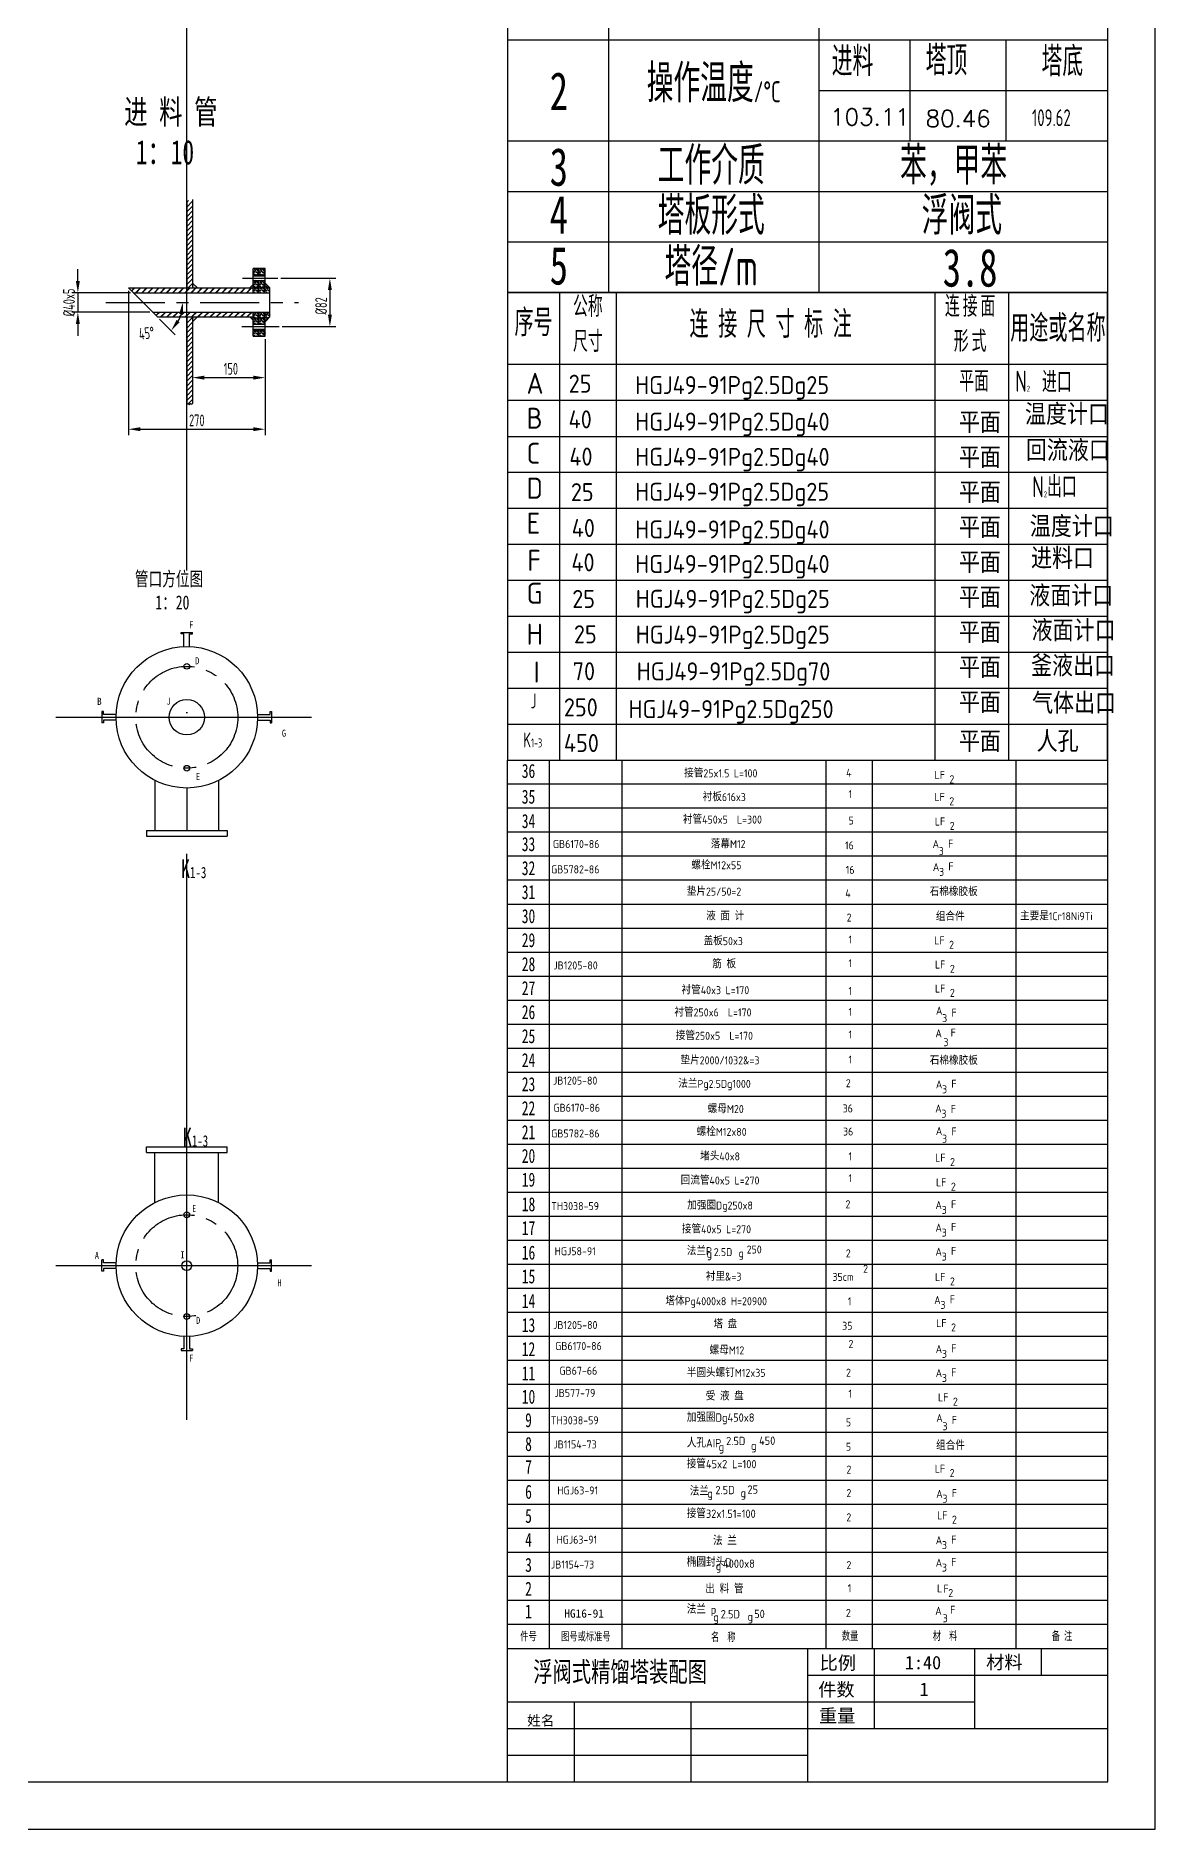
# Model space of a CAD drawing. Extents: x 29 to 469, y 5 to 599.
# Drawn here: x 212.2 to 449.4, y 4.6 to 384.8 of the extents above; entities that cross this region are included whole.
import ezdxf
from ezdxf.enums import TextEntityAlignment as Align

# ---------------------------------------------------------------- set-up
doc = ezdxf.new("R2010")
doc.units = 0
doc.header["$LTSCALE"] = 10
doc.header["$MEASUREMENT"] = 0
doc.linetypes.add('ACAD_ISO10W100', pattern=[18, 12, -3, 0, -3])
doc.linetypes.add('CENTER', pattern=[2, 1.25, -0.25, 0.25, -0.25])
doc.layers.get('0').update_dxf_attribs({"linetype": 'CONTINUOUS'})
doc.layers.get('DEFPOINTS').update_dxf_attribs({"linetype": 'CONTINUOUS'})
for name, color, linetype in [('3中心线层', 1, 'CENTER'), ('中心线', 1, 'CENTER'), ('剖面线', 5, 'CONTINUOUS'), ('文字', 6, 'CONTINUOUS'), ('点划线', 10, 'CENTER'), ('粗实线', 3, 'CONTINUOUS'), ('细', 6, 'CONTINUOUS'), ('细实线', 4, 'CONTINUOUS')]:
    doc.layers.add(name, color=color, linetype=linetype)
doc.styles.get("Standard").update_dxf_attribs({"font": 'isocp.shx', "width": 0.707, "bigfont": 'hztxt.shx'})
doc.styles.add('样式_1', font='SIMHEI.TTF', dxfattribs={"height": 10})
doc.styles.add('样式_3', font='txt.shx', dxfattribs={"bigfont": 'gbcbig.shx'})
doc.styles.add('汉字', font='SimSun.ttf')
doc.dimstyles.new('ISO-25', dxfattribs={"dimtxt": 2.5, "dimasz": 2.5, "dimexe": 1.25, "dimexo": 0.625, "dimtad": 1, "dimtxsty": 'STANDARD', "dimcen": 2.5, "dimazin": 3, "dimtfac": 1, "dimtmove": 0, "dimatfit": 3})

# ---------------------------------------------------------------- blocks, each defined once
blk = doc.blocks.new('*D55')
at = {"layer": 'DEFPOINTS', "color": 0}
for p in [(232.81, 330.35), (221.05, 326.25), (236.91, 326.25)]:
    blk.add_point(p, dxfattribs=at)
at = {"layer": '细实线', "color": 0}
for p, q in [((221.05, 332.85), (221.05, 335.35)), ((232.18, 330.35), (219.8, 330.35)), ((221.05, 330.35), (221.05, 326.25)), ((236.29, 326.25), (219.8, 326.25)), ((221.05, 323.75), (221.05, 321.25))]:
    blk.add_line(p, q, dxfattribs=at)
for points in [[(220.64, 332.85), (221.47, 332.85), (221.05, 330.35)], [(220.64, 323.75), (221.47, 323.75), (221.05, 326.25)]]:
    blk.add_solid(points, dxfattribs=at)
at = {"layer": '细实线', "color": 0, "insert": (219.18, 328.3), "char_height": 2.5, "attachment_point": 5, "rotation": 90}
blk.add_mtext('%%C40x5', dxfattribs=at)
blk = doc.blocks.new('*D58')
at = {"layer": 'DEFPOINTS', "color": 0}
for p in [(231.78, 331.38), (226.99, 328.3), (267.81, 328.3), (237.94, 325.23), (243.01, 326.12)]:
    blk.add_point(p, dxfattribs=at)
at = {"layer": '细实线', "color": 0}
blk.add_line((238.38, 324.78), (241.71, 321.45), dxfattribs=at)
blk.add_arc((234.86, 328.3), 8.44, 332.0329, 342.9671, dxfattribs=at)
for points in [[(242.52, 325.89), (243.34, 325.77), (243.3, 328.3)], [(242.65, 324.1), (241.98, 324.59), (240.83, 322.34)]]:
    blk.add_solid(points, dxfattribs=at)
at = {"layer": '细实线', "color": 0, "insert": (235.61, 321.78), "char_height": 2.5, "attachment_point": 5, "rotation": 6.5513}
blk.add_mtext('45°', dxfattribs=at)
blk = doc.blocks.new('*D39')
at = {"layer": 'DEFPOINTS', "color": 0}
for p in [(263.45, 333.43), (263.72, 323.18), (274.48, 323.18)]:
    blk.add_point(p, dxfattribs=at)
at = {"layer": '细实线', "color": 0}
for p, q in [((264.08, 333.43), (275.73, 333.43)), ((274.48, 330.93), (274.48, 325.68)), ((264.34, 323.18), (275.73, 323.18))]:
    blk.add_line(p, q, dxfattribs=at)
for points in [[(274.07, 330.93), (274.9, 330.93), (274.48, 333.43)], [(274.07, 325.68), (274.9, 325.68), (274.48, 323.18)]]:
    blk.add_solid(points, dxfattribs=at)
at = {"layer": '细实线', "color": 0, "insert": (272.61, 327.57), "char_height": 2.5, "attachment_point": 5, "rotation": 90}
blk.add_mtext('%%C82', dxfattribs=at)
blk = doc.blocks.new('*D40')
at = {"layer": 'DEFPOINTS', "color": 0}
for p in [(245.37, 325.23), (260.75, 321.12), (260.75, 312.36)]:
    blk.add_point(p, dxfattribs=at)
at = {"layer": '细实线', "color": 0}
for p, q in [((245.37, 324.6), (245.37, 311.11)), ((260.75, 320.5), (260.75, 311.11)), ((247.87, 312.36), (258.25, 312.36))]:
    blk.add_line(p, q, dxfattribs=at)
for points in [[(247.87, 312.77), (247.87, 311.94), (245.37, 312.36)], [(258.25, 312.77), (258.25, 311.94), (260.75, 312.36)]]:
    blk.add_solid(points, dxfattribs=at)
at = {"layer": '细实线', "color": 0, "insert": (253.49, 314.23), "char_height": 2.5, "attachment_point": 5}
blk.add_mtext('150', dxfattribs=at)
blk = doc.blocks.new('*D60')
at = {"layer": 'DEFPOINTS', "color": 0}
for p in [(231.78, 331.38), (260.75, 321.12), (260.75, 301.42)]:
    blk.add_point(p, dxfattribs=at)
at = {"layer": '细实线', "color": 0}
for p, q in [((231.78, 330.76), (231.78, 300.17)), ((260.75, 320.5), (260.75, 300.17)), ((234.28, 301.42), (258.25, 301.42))]:
    blk.add_line(p, q, dxfattribs=at)
for points in [[(234.28, 301.84), (234.28, 301.01), (231.78, 301.42)], [(258.25, 301.84), (258.25, 301.01), (260.75, 301.42)]]:
    blk.add_solid(points, dxfattribs=at)
at = {"layer": '细实线', "color": 0, "insert": (246.27, 303.3), "char_height": 2.5, "attachment_point": 5}
blk.add_mtext('270', dxfattribs=at)

msp = doc.modelspace()

# ---------------------------------------------------------------- hatches: boundary and pattern name
at = {"layer": '剖面线'}
h = msp.add_hatch(dxfattribs=at)
h.set_pattern_fill('JIS_WOOD', color=0, scale=1.0256, style=0)
h.set_pattern_definition([(45, (-2616.7544, 699.8002), (-0.51279977, 0.51279977), [])])
edge = h.paths.add_edge_path()
edge.add_spline(control_points=[(245.371, 350.112), (245.349, 350.049), (245.165, 349.803), (244.931, 350.317), (244.72, 349.621), (244.418, 350.185), (244.166, 349.967), (244.14, 349.876)], knot_values=[2.7650099, 2.7650099, 2.7650099, 2.7650099, 3.009341, 3.293278, 3.6448538, 4.0319743, 4.3082274, 4.3082274, 4.3082274, 4.3082274], degree=3, periodic=0)
edge.add_line((244.14, 349.876), (244.14, 331.38))
edge.add_line((244.14, 331.38), (245.371, 331.38))
edge.add_line((245.371, 331.38), (245.371, 350.112))
edge = h.paths.add_edge_path()
edge.add_line((245.371, 325.227), (244.14, 325.227))
edge.add_line((244.14, 325.227), (244.14, 306.648))
edge.add_spline(control_points=[(244.14, 306.648), (244.166, 306.739), (244.418, 306.957), (244.72, 306.393), (244.931, 307.089), (245.165, 306.575), (245.349, 306.821), (245.371, 306.884)], knot_values=[2.7650099, 2.7650099, 2.7650099, 2.7650099, 3.0412631, 3.4283836, 3.7799593, 4.0638963, 4.3082274, 4.3082274, 4.3082274, 4.3082274], degree=3, periodic=0)
edge.add_line((245.371, 306.884), (245.371, 325.227))
h = msp.add_hatch(dxfattribs=at)
h.set_pattern_fill('GRAVEL', color=0, scale=0.05128, style=0)
h.set_pattern_definition([(228.0128, (-2607.4778, 595.4499), (-10.420100267, -11.722617244), [0.17523445, -17.34827276]), (184.9697, (-2607.595027, 595.31965), (15.6301624038, 1.3025022349), [0.30070835, -29.7700781]), (132.5104, (-2607.894604, 595.2936), (13.025104789, -14.3276396885), [0.2120335, -20.9913049]), (267.2737, (-2608.402584, 594.96797), (1.3025057709, 26.0502201501), [0.27383764, -27.109878]), (292.8337, (-2608.41561, 594.694444), (-6.5125756224, 15.6301460064), [0.2685194, -26.58343774]), (357.2737, (-2608.31141, 594.446967), (-26.0502201501, 1.3025057709), [0.27383764, -27.109878]), (37.6942, (-2608.03788, 594.43394), (-16.93265924384, -13.025102655), [0.3621361, -35.8514219]), (72.2553, (-2607.75133, 594.65537), (9.1175982244, 28.6552596963), [0.34189387, -33.84750294]), (121.4296, (-2607.64713, 594.980996), (-10.4200940977, 16.932628629), [0.2747648, -27.2017204]), (175.2364, (-2607.7904, 595.21545), (14.3276144386, -1.302499203), [0.3136863, -15.37060915]), (222.3974, (-2608.103006, 595.2415), (-15.63013758993, -14.327607053), [0.4056646, -40.16083736]), (138.8141, (-2607.1131, 594.95495), (-9.1175741786, 7.8150565383), [0.1384585, -13.70744565]), (171.4692, (-2607.2173, 595.04612), (16.9326226988, -2.6050294171), [0.263416, -26.0782274]), (225, (-2607.4778, 595.0852), (-3e-16, -1.30251054), [0.1842023, -1.65782526]), (203.1986, (-2607.56898, 595.2415), (6.512579094, 2.605034276), [0.0991965, -9.82042336]), (291.8014, (-2607.66015, 595.20242), (-1.30251234, 3.907536797), [0.1402846, -6.8739784]), (30.9638, (-2607.60805, 595.07217), (3.907530154, 2.605024883), [0.2278472, -7.3670354]), (161.5651, (-2607.41268, 595.1894), (2.60502404, -1.30250949), [0.1647559, -3.9541478]), (16.3895, (-2608.41561, 595.20242), (13.0251214527, 3.907526152), [0.230805, -22.8497426]), (70.3462, (-2608.19418, 595.26755), (-5.2100311885, -14.3276054315), [0.1936327, -19.1695837]), (293.1986, (-2607.41268, 595.4499), (-2.605034276, 6.512579094), [0.198392, -9.7212479]), (343.6105, (-2607.334525, 595.26755), (-13.0251214527, 3.907526152), [0.230805, -22.8497426]), (339.444, (-2608.41561, 594.39487), (-6.512565217, 2.605019692), [0.22257305, -10.90607176]), (294.7751, (-2608.20721, 594.31672), (-6.512541956, 14.32761904), [0.1864909, -18.46263795]), (66.8014, (-2607.39965, 594.14739), (2.605034276, 6.512579094), [0.198392, -9.7212479]), (17.354, (-2607.3215, 594.32974), (-16.93264946, -5.2100378482), [0.2183414, -21.6157412]), (69.444, (-2608.03788, 594.14739), (-2.605019692, -6.512565217), [0.1112868, -11.0174006]), (101.3099, (-2607.4778, 594.1474), (-1.302504998, 5.21002902), [0.06641526, -6.5751187]), (165.9638, (-2607.49083, 594.2125), (3.907537026, -1.302509172), [0.2685194, -5.1018706]), (186.009, (-2607.75133, 594.27764), (13.0250950591, 1.302508385), [0.2488448, -24.6356191]), (303.6901, (-2607.60805, 594.95495), (-1.302511873, 2.60502034), [0.18785086, -4.5084228]), (353.1572, (-2607.50385, 594.798645), (22.1427034096, -2.6050345203), [0.3279647, -32.4684305]), (60.9454, (-2607.17822, 594.75957), (-5.210033587, -9.117558249), [0.13410124, -13.2760785]), (90, (-2607.1131, 594.8768), (-1.3025114, 1.3025114), [0.0781507, -1.22436074]), (120.2564, (-2607.77738, 594.31672), (5.2100346643, -9.117575388), [0.1809501, -17.91409603]), (48.0128, (-2607.86855, 594.47302), (10.420100267, 11.722617244), [0.3504694, -17.1730491]), (0, (-2607.6341, 594.7335), (1.3025114, 1.3025114), [0.338653, -0.96385846]), (325.3048, (-2607.29545, 594.73352), (-13.0250916985, 9.1175808533), [0.2059455, -20.38856006]), (254.0546, (-2607.12612, 594.6163), (-1.302514749, -5.210058118), [0.1896482, -9.29280367]), (207.646, (-2607.178223, 594.43394), (-24.7477084135, -13.0251224581), [0.3087798, -30.56927654]), (175.4261, (-2607.45175, 594.290665), (-16.9326524459, 1.30250512495), [0.3266683, -32.340128]), (175.4261, (-2607.45175, 594.290665), (-16.9326524459, 1.30250512495), [0.3266683, -32.340128])])
h.paths.add_polyline_path([(258.191, 335.483), (258.191, 333.944), (260.755, 333.944), (260.755, 335.483)])
h.paths.add_polyline_path([(261.78, 330.355), (261.78, 331.38), (260.755, 332.406), (260.755, 332.919), (258.191, 332.919), (258.191, 330.355)])
h.paths.add_polyline_path([(258.191, 326.252), (258.191, 323.688), (260.755, 323.688), (260.755, 324.201), (261.78, 325.227), (261.78, 326.252)])
h.paths.add_polyline_path([(260.755, 321.124), (260.755, 322.663), (258.191, 322.663), (258.191, 321.124)])
h = msp.add_hatch(dxfattribs=at)
h.set_pattern_fill('JIS_RC_18', color=0, scale=0.05128, style=0)
h.set_pattern_definition([(45, (-2608.4156, 594.1474), (-0.65268756, 0.65268756), []), (45, (-2608.3643, 594.1474), (-0.65268756, 0.65268756), []), (45, (-2608.31305, 594.1474), (-0.65268756, 0.65268756), [])])
h.paths.add_polyline_path([(231.783, 331.38), (232.809, 330.355), (258.191, 330.355), (258.191, 331.38)])
h.paths.add_polyline_path([(258.191, 325.227), (258.191, 326.252), (236.911, 326.252), (237.937, 325.227)])
h = msp.add_hatch(color=0, dxfattribs=at)
h.paths.add_polyline_path([(245.371, 332.406), (245.371, 331.38), (246.397, 331.38)])
h.paths.add_polyline_path([(246.397, 325.227), (245.371, 325.227), (245.371, 324.201)])
h = msp.add_hatch(color=0, dxfattribs=at)
h.paths.add_polyline_path([(258.191, 331.38), (258.191, 332.072), (257.499, 331.38)])
h.paths.add_polyline_path([(258.191, 325.227), (257.499, 325.227), (258.191, 324.535)])

# ---------------------------------------------------------------- linework, layer by layer
at = {"color": 0}
for p, q in [((449.423, 4.603), (449.423, 598.603)), ((312.122, 14.602), (439.424, 14.602))]:
    msp.add_line(p, q, dxfattribs=at)
at = {"layer": '3中心线层', "linetype": 'ACAD_ISO10W100'}
for p, q in [((244.14, 91.358), (244.14, 581.468)), ((216.352, 240.341), (270.582, 240.341)), ((216.357, 124.075), (270.566, 124.075))]:
    msp.add_line(p, q, dxfattribs=at)
at = {"layer": '中心线', "color": 0}
for centre, radius in [((244.146, 240.341), 10.799), ((244.14, 124.075), 10.795)]:
    msp.add_circle(centre, radius, dxfattribs=at)
at = {"layer": '点划线', "color": 0}
for p, q in [((255.931, 333.431), (263.452, 333.431)), ((226.986, 328.304), (267.814, 328.304)), ((255.825, 323.176), (263.717, 323.176))]:
    msp.add_line(p, q, dxfattribs=at)
at = {"layer": '粗实线', "color": 0}
for p, q in [((439.424, 14.602), (439.424, 588.596)), ((244.14, 349.876), (244.14, 331.38)), ((245.371, 350.112), (245.371, 331.38)), ((260.755, 335.483), (258.191, 335.483)), ((258.191, 330.355), (258.191, 335.483)), ((260.755, 332.406), (260.755, 335.483)), ((231.783, 331.38), (258.191, 331.38)), ((231.783, 331.38), (237.937, 325.227)), ((245.371, 332.406), (246.397, 331.38)), ((258.191, 332.072), (257.499, 331.38)), ((258.191, 333.944), (260.755, 333.944)), ((258.191, 332.919), (260.755, 332.919)), ((260.755, 332.406), (261.78, 331.38)), ((261.78, 325.227), (261.78, 331.38)), ((232.809, 330.355), (261.78, 330.355)), ((240.243, 330.355), (247.94, 330.355)), ((236.911, 326.252), (261.78, 326.252)), ((237.937, 325.227), (258.191, 325.227)), ((244.14, 325.227), (244.14, 306.648)), ((245.371, 325.227), (245.371, 306.884)), ((245.371, 324.201), (246.397, 325.227)), ((258.191, 324.535), (257.499, 325.227)), ((258.191, 321.124), (258.191, 326.252)), ((258.191, 323.688), (260.755, 323.688)), ((260.755, 324.201), (261.78, 325.227)), ((260.755, 321.124), (260.755, 324.201)), ((258.191, 322.663), (260.755, 322.663)), ((258.191, 321.124), (260.755, 321.124)), ((242.946, 258.017), (242.946, 258.317)), ((242.946, 258.317), (245.346, 258.317)), ((243.546, 258.017), (242.946, 258.017)), ((243.546, 255.339), (243.546, 258.017)), ((244.746, 255.339), (244.746, 258.017)), ((244.746, 258.017), (245.346, 258.017)), ((245.346, 258.017), (245.346, 258.317)), ((226.469, 241.54), (226.169, 241.54)), ((226.169, 241.54), (226.169, 239.141)), ((226.469, 240.94), (226.469, 241.54)), ((229.148, 240.94), (226.469, 240.94)), ((229.148, 239.741), (226.469, 239.741)), ((226.469, 239.741), (226.469, 239.141)), ((259.142, 240.94), (261.82, 240.94)), ((259.142, 239.741), (261.82, 239.741)), ((261.82, 240.94), (261.82, 241.54)), ((261.82, 241.54), (262.12, 241.54)), ((261.82, 239.741), (261.82, 239.141)), ((262.12, 241.54), (262.12, 239.141)), ((226.469, 239.141), (226.169, 239.141)), ((261.82, 239.141), (262.12, 239.141)), ((312.122, 14.602), (312.122, 231.227)), ((312.122, 231.227), (439.424, 231.227)), ((237.397, 226.946), (237.397, 216.343)), ((250.896, 226.946), (250.896, 216.343)), ((235.597, 216.343), (252.695, 216.343)), ((235.597, 216.343), (235.597, 215.143)), ((235.597, 215.143), (252.695, 215.143)), ((252.695, 216.343), (252.695, 215.143)), ((235.594, 148.063), (235.594, 149.263)), ((235.594, 149.263), (252.686, 149.263)), ((252.686, 148.063), (252.686, 149.263)), ((235.594, 148.063), (252.686, 148.063)), ((237.394, 137.464), (237.394, 148.063)), ((250.887, 137.464), (250.887, 148.063)), ((226.47, 125.275), (226.17, 125.275)), ((226.17, 122.876), (226.17, 125.275)), ((226.47, 122.876), (226.17, 122.876)), ((226.47, 124.675), (226.47, 125.275)), ((229.148, 124.675), (226.47, 124.675)), ((229.148, 123.476), (226.47, 123.476)), ((226.47, 123.476), (226.47, 122.876)), ((259.13, 124.675), (261.807, 124.675)), ((259.13, 123.476), (261.807, 123.476)), ((261.807, 124.675), (261.807, 125.275)), ((261.807, 125.275), (262.107, 125.275)), ((261.807, 123.476), (261.807, 122.876)), ((261.807, 122.876), (262.107, 122.876)), ((262.107, 122.876), (262.107, 125.275)), ((243.54, 109.083), (243.54, 106.406)), ((244.74, 109.083), (244.74, 106.406)), ((243.54, 106.406), (242.941, 106.406)), ((242.941, 106.406), (242.941, 106.106)), ((242.941, 106.106), (245.34, 106.106)), ((244.74, 106.406), (245.34, 106.406)), ((245.34, 106.406), (245.34, 106.106)), ((312.122, 42.882), (439.424, 42.882)), ((375.752, 42.882), (375.752, 14.602)), ((389.892, 42.882), (389.892, 25.914)), ((411.102, 42.882), (411.102, 25.914)), ((425.242, 42.882), (425.242, 37.226)), ((375.752, 37.226), (439.424, 37.226)), ((312.122, 31.57), (411.102, 31.57)), ((326.262, 31.57), (326.262, 14.602)), ((351.007, 31.57), (351.007, 14.602)), ((312.122, 25.914), (439.424, 25.914)), ((312.122, 20.258), (375.752, 20.258)), ((39.422, 14.602), (439.382, 14.602)), ((312.122, 14.602), (439.382, 14.602)), ((29.423, 4.603), (449.423, 4.603))]:
    msp.add_line(p, q, dxfattribs=at)
for centre, radius in [((244.146, 240.341), 14.998), ((244.146, 251.139), 0.6), ((244.146, 240.341), 3.75), ((244.146, 229.542), 0.6), ((244.14, 124.075), 14.993), ((244.14, 134.87), 0.6), ((244.14, 124.075), 1.049), ((244.14, 113.281), 0.6)]:
    msp.add_circle(centre, radius, dxfattribs=at)
at = {"layer": '细', "color": 0}
for p, q in [((312.122, 416.082), (312.122, 330.437)), ((439.382, 330.437), (439.382, 416.082)), ((333.534, 405.377), (333.534, 330.437)), ((378.14, 405.377), (378.14, 330.437)), ((312.122, 383.965), (439.424, 383.965)), ((397.423, 383.965), (397.423, 362.554)), ((417.794, 383.965), (417.794, 362.554)), ((378.14, 373.26), (439.424, 373.26)), ((312.122, 362.554), (439.424, 362.554)), ((312.122, 351.849), (439.424, 351.849)), ((312.122, 341.143), (439.424, 341.143)), ((312.122, 330.437), (439.382, 330.437)), ((312.122, 330.437), (312.122, 231.227)), ((439.424, 330.437), (312.122, 330.437)), ((323.191, 330.437), (323.191, 231.227)), ((335.143, 330.437), (335.143, 231.227)), ((402.718, 330.437), (402.718, 231.227)), ((418.324, 330.437), (418.324, 231.227)), ((439.315, 231.227), (439.315, 330.437)), ((439.424, 315.174), (312.122, 315.174)), ((439.315, 307.543), (312.122, 307.543)), ((312.122, 299.911), (439.424, 299.911)), ((312.122, 292.279), (439.424, 292.279)), ((312.122, 284.648), (439.424, 284.648)), ((312.122, 277.016), (439.315, 277.016)), ((312.122, 269.385), (439.424, 269.385)), ((312.122, 261.753), (439.424, 261.753)), ((312.122, 254.121), (439.424, 254.121)), ((312.122, 246.49), (439.424, 246.49)), ((312.122, 238.858), (439.424, 238.858)), ((312.122, 231.227), (439.424, 231.227)), ((321.054, 42.882), (321.054, 231.227)), ((336.443, 42.882), (336.443, 231.227)), ((379.71, 42.882), (379.71, 231.227)), ((389.521, 42.882), (389.521, 231.227)), ((419.982, 42.882), (419.982, 231.227)), ((439.424, 226.136), (312.122, 226.136)), ((439.424, 221.046), (312.122, 221.046)), ((439.424, 215.956), (312.122, 215.956)), ((439.424, 210.865), (312.122, 210.865)), ((439.424, 205.775), (312.122, 205.775)), ((439.424, 200.684), (312.122, 200.684)), ((439.424, 195.594), (312.122, 195.594)), ((439.424, 190.504), (312.122, 190.504)), ((439.424, 185.413), (312.122, 185.413)), ((439.424, 180.323), (312.122, 180.323)), ((439.424, 175.232), (312.122, 175.232)), ((439.424, 170.142), (312.122, 170.142)), ((439.424, 165.052), (312.122, 165.052)), ((439.424, 159.961), (312.122, 159.961)), ((439.424, 154.871), (312.122, 154.871)), ((439.424, 149.78), (312.122, 149.78)), ((439.424, 144.69), (312.122, 144.69)), ((439.424, 139.6), (312.122, 139.6)), ((439.424, 134.509), (312.122, 134.509)), ((439.424, 129.419), (312.122, 129.419)), ((439.424, 124.328), (312.122, 124.328)), ((439.424, 119.238), (312.122, 119.238)), ((439.424, 114.148), (312.122, 114.148)), ((439.424, 109.057), (312.122, 109.057)), ((439.424, 103.967), (312.122, 103.967)), ((439.424, 98.876), (312.122, 98.876)), ((439.382, 93.786), (312.122, 93.786)), ((439.424, 93.786), (312.122, 93.786)), ((439.424, 88.696), (312.122, 88.696)), ((439.424, 83.605), (312.122, 83.605)), ((439.424, 78.515), (312.122, 78.515)), ((439.424, 73.424), (312.122, 73.424)), ((439.424, 68.334), (312.122, 68.334)), ((439.424, 63.244), (312.122, 63.244)), ((439.424, 58.153), (312.122, 58.153)), ((439.424, 53.063), (312.122, 53.063)), ((439.424, 47.972), (312.122, 47.972))]:
    msp.add_line(p, q, dxfattribs=at)
at = {"layer": '细实线', "color": 0}
msp.add_line((244.146, 225.342), (244.146, 216.343), dxfattribs=at)
msp.add_open_spline([(244.14, 306.648), (244.166, 306.739), (244.418, 306.957), (244.72, 306.393), (244.931, 307.089), (245.165, 306.575), (245.349, 306.821), (245.371, 306.884)], degree=3, knots=[2.7650099, 2.7650099, 2.7650099, 2.7650099, 3.0412631, 3.4283836, 3.7799593, 4.0638963, 4.3082274, 4.3082274, 4.3082274, 4.3082274], dxfattribs=at)

# ---------------------------------------------------------------- texts
at = {"layer": '剖面线', "color": 0, "char_height": 3.5685, "attachment_point": 1, "style": '样式_3'}
for s, insert in [('103.11', (380.559, 369.407)), ('80.46', (400.786, 369.071))]:
    msp.add_mtext(s, dxfattribs=dict(at, insert=insert))
at = {"layer": '文字', "color": 0, "style": '汉字'}
for s, height, p in [('比例', 2.828, (382.161, 39.896)), ('1:40', 2.828, (400.218, 39.896)), ('材料', 2.828, (417.454, 40.044)), ('件数', 2.828, (381.863, 34.242)), ('1', 2.828, (400.441, 34.242)), ('重量', 2.828, (382.012, 28.737)), ('姓名', 2.121, (319.202, 27.664))]:
    msp.add_text(s, height=height, dxfattribs=at).set_placement(p, align=Align.MIDDLE)
at = {"layer": '文字', "color": 0, "insert": (324.166, 51.213), "char_height": 1.7675, "width": 12.40737, "attachment_point": 1, "style": '样式_3'}
msp.add_mtext('{\\fKaiTi_GB2312|b0|i0|c134|p49;HG16-91}', dxfattribs=at)
at = {"layer": '文字', "color": 0, "insert": (315.549, 40.098), "char_height": 4.242, "width": 56.49993, "attachment_point": 1}
msp.add_mtext('{\\fKaiTi_GB2312|b0|i0|c134|p49; 浮阀式精馏塔装配图}', dxfattribs=at)
at = {"layer": '粗实线', "color": 0, "insert": (258.719, 141.808), "char_height": 0.075, "width": 0.39122, "attachment_point": 1, "style": '样式_1'}
msp.add_mtext('23', dxfattribs=at)
at = {"layer": '细', "color": 0}
for s, height, p in [('A', 4.452, (316.173, 308.939)), ('25', 3.8158, (325.102, 309.162)), ('HGJ49-91Pg2.5Dg25', 3.81579, (339.185, 308.868)), ('B', 4.452, (316.173, 301.519)), ('40', 3.8158, (325.078, 301.599)), ('HGJ49-91Pg2.5Dg40', 3.81579, (339.203, 301.121)), ('平面', 4.4518, (407.831, 300.601)), ('温度计口', 4.4518, (421.843, 302.332)), ('C ', 4.4518, (316.173, 294.099)), ('40', 3.8158, (325.24, 293.713)), ('HGJ49-91Pg2.5Dg40', 3.81579, (339.203, 293.653)), ('平面', 4.4518, (407.831, 293.181)), ('回流液口', 4.4518, (422.019, 294.667)), ('D', 4.452, (316.173, 286.68)), ('25', 3.8158, (325.567, 286.175)), ('HGJ49-91Pg2.5Dg25', 3.81579, (339.185, 286.251)), ('平面', 4.4518, (407.831, 285.761)), ('E', 4.452, (316.173, 279.26)), ('40', 3.8158, (325.742, 278.573)), ('HGJ49-91Pg2.5Dg40', 3.81579, (339.203, 278.259)), ('平面', 4.4518, (407.831, 278.342)), ('温度计口', 4.4518, (422.858, 278.543)), ('F', 4.452, (316.328, 271.385)), ('40', 3.8158, (325.676, 271.286)), ('HGJ49-91Pg2.5Dg40', 3.81579, (339.203, 270.943)), ('平面', 4.4518, (407.831, 270.922)), ('进料口', 4.4518, (423.115, 271.807)), ('G', 4.452, (316.173, 264.421)), ('25', 3.8158, (325.859, 263.523)), ('HGJ49-91Pg2.5Dg25', 3.81579, (339.323, 263.546)), ('平面', 4.4518, (407.831, 263.503)), ('液面计口', 4.4518, (422.753, 263.843)), ('H', 4.452, (316.173, 255.744)), ('25', 3.8158, (326.214, 256.031)), ('HGJ49-91Pg2.5Dg25', 3.81579, (339.323, 255.97)), ('平面', 4.4518, (407.831, 256.083)), ('液面计口', 4.4518, (423.243, 256.482)), ('I', 4.452, (317.657, 247.7)), ('70', 3.8158, (325.95, 248.203)), ('HGJ49-91Pg2.5Dg70', 3.81579, (339.532, 248.171)), ('平面', 4.4518, (407.831, 248.664)), ('釜液出口', 4.4518, (423.122, 249.006)), ('250', 3.8158, (324.086, 240.541)), ('HGJ49-91Pg2.5Dg250', 3.81579, (337.79, 240.17)), ('平面', 4.4518, (407.831, 241.244)), ('气体出口', 4.4518, (423.341, 241.079)), ('450', 3.8158, (324.086, 232.98)), ('平面', 4.4518, (407.831, 232.974)), ('人孔', 4.4518, (424.298, 232.993)), ('接管25x1.5 L=100 ', 1.6968, (349.579, 227.607)), ('4', 1.697, (383.915, 227.728)), ('LF', 1.6968, (402.665, 227.269)), ('衬板616x3', 1.6968, (353.509, 222.58)), ('1', 1.697, (384.421, 223.196)), ('2', 1.697, (405.817, 226.354)), ('LF', 1.6968, (402.641, 222.605)), ('2', 1.697, (405.793, 221.691)), ('衬管450x5  L=300', 1.6968, (349.321, 217.8)), ('5', 1.697, (384.421, 217.605)), ('LF', 1.6968, (402.719, 217.393)), ('2', 1.697, (405.871, 216.478)), ('GB6170-86', 1.6968, (321.757, 212.622)), ('落幕M12', 1.6968, (355.229, 212.603)), ('16', 1.6968, (383.679, 212.335)), ('A', 1.697, (402.241, 212.628)), ('F', 1.697, (405.539, 212.689)), ('螺栓M12x55', 1.6968, (351.109, 208.125)), ('A', 1.697, (402.299, 207.74)), ('3', 1.697, (403.56, 211.133)), ('F', 1.697, (405.597, 207.88)), ('GB5782-86', 1.6968, (321.375, 207.248)), ('16', 1.6968, (383.834, 207.144)), ('3', 1.697, (403.619, 206.715)), ('垫片25/50=2', 1.6968, (350.142, 202.534)), ('4', 1.697, (383.742, 202.195)), ('石棉橡胶板', 1.6968, (401.633, 202.466)), ('液 面 计', 1.6968, (354.257, 197.311)), ('2', 1.697, (384.033, 197.036)), ('组合件', 1.6968, (402.938, 197.224)), ('主要是1Cr18Ni9Ti', 1.6968, (420.788, 197.32)), ('1', 1.697, (384.421, 192.372)), ('盖板50x3', 1.6968, (353.696, 192.025)), ('LF', 1.6968, (402.598, 192.182)), ('2', 1.697, (405.75, 191.267)), ('JB1205-80', 1.6968, (321.842, 186.885)), ('筋 板', 1.6968, (355.548, 187.162)), ('1', 1.697, (384.421, 187.357)), ('LF', 1.6968, (402.761, 187.076)), ('2', 1.697, (405.913, 186.162)), ('衬管40x3 L=170', 1.6968, (349.027, 181.631)), ('1', 1.697, (384.421, 181.473)), ('LF', 1.6968, (402.761, 181.977)), ('2', 1.697, (405.913, 181.063)), ('衬管250x6  L=170', 1.6968, (347.508, 176.918)), ('1', 1.697, (384.421, 177.038)), ('A', 1.697, (402.956, 177.308)), ('3', 1.697, (404.276, 175.696)), ('F', 1.697, (406.255, 176.88)), ('接管250x5  L=170', 1.6968, (347.811, 171.959)), ('1', 1.697, (384.421, 172.233)), ('A', 1.697, (402.84, 172.503)), ('3', 1.697, (404.541, 170.605)), ('F', 1.697, (406.088, 172.644)), ('垫片2000/1032&=3', 1.6968, (348.811, 166.749)), ('1', 1.697, (384.421, 166.927)), ('石棉橡胶板', 1.6968, (401.65, 166.684)), ('JB1205-80', 1.6968, (321.763, 162.458)), ('法兰Pg2.5Dg1000', 1.6968, (348.32, 161.775)), ('2', 1.697, (383.85, 161.907)), ('A', 1.697, (402.933, 161.648)), ('3', 1.697, (404.253, 160.623)), ('F', 1.697, (406.232, 161.789)), ('GB6170-86', 1.6968, (321.885, 156.705)), ('螺母M20', 1.6968, (354.577, 156.427)), ('36', 1.6968, (383.179, 156.56)), ('A', 1.697, (402.798, 156.545)), ('3', 1.697, (404.117, 155.438)), ('F', 1.697, (406.096, 156.437)), ('GB5782-86', 1.6968, (321.397, 151.247)), ('螺栓M12x80', 1.6968, (352.234, 151.597)), ('36', 1.6968, (383.254, 151.663)), ('A', 1.697, (402.935, 151.787)), ('F', 1.697, (406.234, 151.679)), ('3', 1.697, (404.255, 150.138)), ('堵头40x8', 1.6968, (352.972, 146.394)), ('1', 1.697, (384.421, 146.387)), ('LF', 1.6968, (402.794, 146.118)), ('2', 1.697, (405.946, 145.203)), ('回流管40x5 L=270', 1.6968, (348.843, 141.28)), ('1', 1.697, (384.421, 141.77)), ('LF', 1.6968, (402.973, 140.897)), ('2', 1.697, (406.125, 139.983)), ('TH3038-59', 1.6968, (321.404, 135.847)), ('加强圈Dg250x8', 1.6968, (350.227, 135.977)), ('2', 1.697, (383.784, 136.236)), ('A', 1.697, (402.857, 136.072)), ('F', 1.697, (406.155, 136.212)), ('3', 1.697, (404.177, 135.046)), ('F', 1.697, (406.155, 131.404)), ('接管40x5 L=270', 1.6968, (349.101, 130.943)), ('A', 1.697, (402.857, 131.263)), ('3', 1.697, (404.177, 130.238)), ('HGJ58-91', 1.6968, (322.129, 126.282)), ('法兰P', 1.6968, (350.142, 126.31)), ('g', 1.697, (354.365, 125.74)), ('2.5D', 1.6968, (355.87, 126.094)), ('g', 1.697, (361.133, 125.857)), ('250', 1.6968, (362.835, 126.648)), ('2', 1.697, (383.856, 125.838)), ('A', 1.697, (402.857, 126.172)), ('3', 1.697, (404.177, 125.147)), ('F', 1.697, (406.155, 126.313)), ('衬里&=3', 1.6968, (354.18, 120.895)), ('35cm', 1.6968, (381.013, 120.841)), ('2', 1.697, (387.518, 122.564)), ('LF', 1.6968, (402.771, 120.801)), ('2', 1.697, (405.923, 119.886)), ('塔体Pg4000x8 H=20900', 1.6968, (345.612, 115.682)), ('1', 1.697, (384.285, 115.646)), ('A', 1.697, (402.586, 115.936)), ('3', 1.697, (403.906, 114.911)), ('F', 1.697, (405.884, 116.077)), ('JB1205-80', 1.6968, (321.785, 110.634)), ('塔 盘', 1.6968, (355.793, 110.806)), ('35', 1.6968, (383.076, 110.47)), ('LF', 1.6968, (403.015, 111.042)), ('2', 1.697, (406.168, 110.127)), ('GB6170-86', 1.6968, (322.256, 106.186)), ('螺母M12', 1.6968, (354.979, 105.263)), ('2', 1.697, (384.421, 106.632)), ('A', 1.697, (402.9, 105.547)), ('F', 1.697, (406.199, 105.687)), ('3', 1.697, (404.22, 104.521)), ('GB67-66', 1.6968, (323.148, 100.948)), ('半圆头螺钉M12x35', 1.6968, (350.142, 100.5)), ('2', 1.697, (383.899, 100.532)), ('A', 1.697, (402.9, 100.448)), ('3', 1.697, (404.22, 99.422)), ('F', 1.697, (406.199, 100.588)), ('JB577-79', 1.6968, (322.061, 96.232)), ('受 液 盘', 1.6968, (354.154, 95.518)), ('1', 1.697, (384.421, 96.073)), ('LF', 1.6968, (403.402, 95.315)), ('2', 1.697, (406.554, 94.401)), ('TH3038-59', 1.6968, (321.322, 90.427)), ('加强圈Dg450x8', 1.7675, (350.142, 90.987)), ('5', 1.697, (383.865, 89.993)), ('A', 1.697, (403.024, 90.93)), ('F', 1.697, (406.322, 90.522)), ('人孔AIP', 1.7675, (350.142, 85.557)), ('2.5D', 1.7675, (358.48, 86.016)), ('450', 1.7675, (365.467, 86.072)), ('3', 1.697, (404.344, 89.176)), ('JB1154-73', 1.6968, (321.85, 85.329)), ('g', 1.767, (356.899, 84.77)), ('g', 1.767, (363.748, 85.019)), ('5', 1.697, (383.867, 84.828)), ('组合件', 1.7675, (402.987, 85.03)), ('接管45x2 L=100', 1.7675, (350.142, 81.121)), ('2', 1.697, (383.984, 79.987)), ('LF', 1.6968, (402.704, 80.163)), ('2', 1.697, (405.856, 79.254)), ('HGJ63-91', 1.6968, (322.699, 75.563)), ('法兰', 1.7675, (350.772, 75.345)), ('g', 1.767, (354.482, 74.894)), ('2.5D', 1.7675, (356.198, 75.616)), ('g', 1.767, (361.528, 74.984)), ('25', 1.7675, (362.998, 75.721)), ('2', 1.697, (383.992, 75.002)), ('A', 1.697, (403.016, 74.844)), ('F', 1.697, (406.315, 74.985)), ('接管32x1.51=100', 1.7675, (350.142, 70.589)), ('3', 1.697, (404.336, 73.819)), ('2', 1.697, (383.962, 69.866)), ('LF', 1.6968, (403.198, 70.282)), ('2', 1.697, (406.35, 69.374)), ('HGJ63-91', 1.6968, (322.511, 65.129)), ('法 兰', 1.7675, (355.685, 64.822)), ('A', 1.697, (402.902, 65.002)), ('3', 1.697, (404.221, 63.976)), ('F', 1.697, (406.2, 65.142)), ('JB1154-73', 1.6968, (321.328, 59.854)), ('椭圆封头D', 1.7675, (350.142, 60.278)), ('4000x8', 1.7675, (357.835, 60)), ('2', 1.697, (383.987, 59.73)), ('A', 1.697, (402.902, 60.233)), ('3', 1.697, (404.221, 59.208)), ('F', 1.697, (406.2, 60.374)), ('g', 1.767, (356.285, 59.504)), ('出 料 管', 1.7675, (354.046, 54.597)), ('1', 1.697, (384.249, 54.83)), ('L', 1.697, (403.191, 54.801)), ('F', 1.697, (404.549, 54.735)), ('2', 1.697, (405.571, 53.821)), ('法兰 p', 1.7675, (350.142, 50.288)), ('g', 1.767, (355.774, 48.673)), ('2.5D', 1.7675, (357.338, 49.298)), ('g', 1.767, (363.021, 48.777)), ('50', 1.7675, (364.429, 49.35)), ('2', 1.697, (383.867, 49.588)), ('A', 1.697, (402.809, 50.042)), ('3', 1.697, (404.386, 48.467)), ('F', 1.697, (405.98, 50.252))]:
    msp.add_text(s, height=height, dxfattribs=at).set_placement(p)
for s, insert, char_height, width, attachment_point in [('进料', (385.277, 382.527), 6.245, 14.27418, 2), ('塔顶', (405.192, 382.715), 6.245, 16.05845, 2), ('塔底', (429.751, 382.512), 6.245, 14.27418, 2), ('{\\fKaiTi_GB2312|b0|i0|c134|p49;2}', (323.017, 377.132), 8.02922, 44.6068, 2), ('操作温度{\\H0.5556x;/%%DC}', (355.837, 378.772), 8.02922, 44.6068, 2), ('工作介质', (355.323, 361.314), 8.0292, 44.6068, 2), ('苯，甲苯', (406.716, 361.314), 8.0292, 44.6068, 2), ('{\\fKaiTi_GB2312|b0|i0|c134|p49;3}', (323.017, 361.06), 8.02922, 44.6068, 2), ('{\\fKaiTi_GB2312|b0|i0|c134|p49;4}', (323.017, 350.932), 8.02922, 44.6068, 2), ('塔板形式', (355.323, 350.717), 8.0292, 44.6068, 2), ('浮阀式', (408.459, 350.717), 8.0292, 44.6068, 2), ('{\\fKaiTi_GB2312|b0|i0|c134|p49;5}', (323.017, 340.119), 8.02922, 44.6068, 2), ('塔径/m', (355.323, 339.904), 8.0292, 44.6068, 2), ('{\\fKaiTi_GB2312|b0|i0|c134|p49;3.8}', (410.201, 339.688), 8.02922, 44.6068, 2), ('序号', (317.657, 326.876), 5.7237, 11.06903, 2), ('公称\\P尺寸', (329.167, 329.701), 4.4518, 11.9518, 2), ('{\\T1.5;连接尺寸标注}', (368.931, 326.522), 5.72369, 67.5751, 2), ('{\\T1.2;连接面\\P形式}', (410.521, 329.712), 4.4518, 15.60594, 2), ('用途或名称', (428.82, 325.691), 5.7237, 20.99114, 2), ('平面', (411.03, 313.818), 4.4518, 14.58931, 2), ('N{\\H0.2857x;2}', (419.78, 313.816), 4.45176, 17.55743, 1), ('进口', (428.597, 313.66), 4.4518, 20.99114, 2), ('N{\\H0.2857x;2}出口', (423.394, 291.433), 4.45176, 17.55743, 1), ('J', (317.657, 245.421), 3.18, 11.06903, 2), ('K{\\H0.6x;1-3}', (317.472, 237.122), 3.17983, 11.06903, 2), ('{\\fKaiTi_GB2312|b0|i0|c134|p49;36}', (316.588, 230.456), 2.9694, 8.9312, 2), ('{\\fKaiTi_GB2312|b0|i0|c134|p49;35}', (316.588, 225), 2.9694, 8.9312, 2), ('{\\fKaiTi_GB2312|b0|i0|c134|p49;34}', (316.588, 219.825), 2.9694, 8.9312, 2), ('{\\fKaiTi_GB2312|b0|i0|c134|p49;33}', (316.588, 214.944), 2.9694, 8.9312, 2), ('{\\fKaiTi_GB2312|b0|i0|c134|p49;32}', (316.588, 209.854), 2.9694, 8.9312, 2), ('{\\fKaiTi_GB2312|b0|i0|c134|p49;31}', (316.588, 204.764), 2.9694, 8.9312, 2), ('{\\fKaiTi_GB2312|b0|i0|c134|p49;30}', (316.588, 199.673), 2.9694, 8.9312, 2), ('{\\fKaiTi_GB2312|b0|i0|c134|p49;29}', (316.588, 194.583), 2.9694, 8.9312, 2), ('{\\fKaiTi_GB2312|b0|i0|c134|p49;28}', (316.588, 189.492), 2.9694, 8.9312, 2), ('{\\fKaiTi_GB2312|b0|i0|c134|p49;27}', (316.588, 184.402), 2.9694, 8.9312, 2), ('{\\fKaiTi_GB2312|b0|i0|c134|p49;26}', (316.588, 179.312), 2.9694, 8.9312, 2), ('{\\fKaiTi_GB2312|b0|i0|c134|p49;25}', (316.588, 174.221), 2.9694, 8.9312, 2), ('{\\fKaiTi_GB2312|b0|i0|c134|p49;24}', (316.588, 169.131), 2.9694, 8.9312, 2), ('{\\fKaiTi_GB2312|b0|i0|c134|p49;23}', (316.588, 164.04), 2.9694, 8.9312, 2), ('{\\fKaiTi_GB2312|b0|i0|c134|p49;22}', (316.588, 158.95), 2.9694, 8.9312, 2), ('{\\fKaiTi_GB2312|b0|i0|c134|p49;21}', (316.588, 153.86), 2.9694, 8.9312, 2), ('{\\fKaiTi_GB2312|b0|i0|c134|p49;20}', (316.588, 148.832), 2.9694, 8.9312, 2), ('{\\fKaiTi_GB2312|b0|i0|c134|p49;19}', (316.588, 143.796), 2.9694, 8.9312, 2), ('{\\fKaiTi_GB2312|b0|i0|c134|p49;18}', (316.588, 138.574), 2.9694, 8.9312, 2), ('{\\fKaiTi_GB2312|b0|i0|c134|p49;17}', (316.588, 133.538), 2.9694, 8.9312, 2), ('{\\fKaiTi_GB2312|b0|i0|c134|p49;16}', (316.588, 128.329), 2.9694, 8.9312, 2), ('{\\fKaiTi_GB2312|b0|i0|c134|p49;15}', (316.588, 123.293), 2.9694, 8.9312, 2), ('{\\fKaiTi_GB2312|b0|i0|c134|p49;14}', (316.588, 118.071), 2.9694, 8.9312, 2), ('{\\fKaiTi_GB2312|b0|i0|c134|p49;13}', (316.588, 112.961), 2.9694, 8.9312, 2), ('{\\fKaiTi_GB2312|b0|i0|c134|p49;12}', (316.588, 107.878), 2.9694, 8.9312, 2), ('{\\fKaiTi_GB2312|b0|i0|c134|p49;11}', (316.588, 102.732), 2.9694, 8.9312, 2), ('{\\fKaiTi_GB2312|b0|i0|c134|p49;10}', (316.588, 97.782), 2.9694, 8.9312, 2), ('{\\fKaiTi_GB2312|b0|i0|c134|p49;9}', (316.588, 92.809), 2.9694, 8.9312, 2), ('{\\fKaiTi_GB2312|b0|i0|c134|p49;8}', (316.588, 87.744), 2.9694, 8.9312, 2), ('{\\fKaiTi_GB2312|b0|i0|c134|p49;7}', (316.588, 82.849), 2.9694, 8.9312, 2), ('{\\fKaiTi_GB2312|b0|i0|c134|p49;6}', (316.588, 77.616), 2.9694, 8.9312, 2), ('{\\fKaiTi_GB2312|b0|i0|c134|p49;5}', (316.588, 72.496), 2.9694, 8.9312, 2), ('{\\fKaiTi_GB2312|b0|i0|c134|p49;4}', (316.588, 67.432), 2.9694, 8.9312, 2), ('{\\fKaiTi_GB2312|b0|i0|c134|p49;3}', (316.588, 62.114), 2.9694, 8.9312, 2), ('{\\fKaiTi_GB2312|b0|i0|c134|p49;2}', (316.588, 57.05), 2.9694, 8.9312, 2), ('{\\fKaiTi_GB2312|b0|i0|c134|p49;1}', (316.588, 52.239), 2.9694, 8.9312, 2), ('{\\fKaiTi_GB2312|b0|i0|c134|p49;件号}', (316.588, 46.413), 1.7675, 8.9312, 2), ('{\\fKaiTi_GB2312|b0|i0|c134|p49;图号或标准号}', (328.748, 46.354), 1.7675, 15.38995, 2), ('{\\fKaiTi_GB2312|b0|i0|c134|p49;名  称}', (357.879, 46.248), 1.7675, 39.30885, 2), ('{\\fKaiTi_GB2312|b0|i0|c134|p49;数量}', (384.752, 46.485), 1.7675, 9.06232, 2), ('{\\fKaiTi_GB2312|b0|i0|c134|p49;材  料}', (404.904, 46.481), 1.7675, 30.46121, 2), ('{\\fKaiTi_GB2312|b0|i0|c134|p49;备 注}', (429.682, 46.481), 1.7675, 19.40045, 2)]:
    msp.add_mtext(s, dxfattribs=dict(at, insert=insert, char_height=char_height, width=width, attachment_point=attachment_point))
at = {"layer": '细', "color": 0, "insert": (427.417, 367.463), "char_height": 3.5685, "attachment_point": 5}
msp.add_mtext_dynamic_manual_height_columns('109.62', width=12.09903, gutter_width=7.5, heights=[0], dxfattribs=at)
at = {"layer": '细实线', "color": 0}
for s, insert, char_height, width, attachment_point in [('{\\fKaiTi_GB2312|b0|i0|c134|p49;进 料 管\\P 1：10}', (230.87, 371.284), 5.13324, 35.47024, 1), ('{\\fKaiTi_GB2312|b0|i0|c134|p49;管口方位图\\P   1：20}', (233.148, 271.197), 2.9997, 28.37188, 1), ('{\\fSimHei|b0|i0|c134|p2;F}', (244.66, 260.698), 1.49985, 3.57612, 1), ('{\\fSimHei|b0|i0|c134|p2;D}', (245.932, 253.075), 1.49985, 1.80125, 1), ('{\\fSimHei|b0|i0|c134|p2;J}', (239.849, 244.5), 1.49985, 2.12056, 1), ('{\\fSimHei|b0|i0|c134|p2;G}', (264.311, 237.733), 1.49985, 2.72473, 1), ('{\\fSimHei|b0|i0|c134|p2;E}', (246.1, 228.553), 1.49985, 1.80125, 1), ('{\\fSimHei|b0|i0|c134|p2;K\\H0.6x;1-3}', (242.908, 210.237), 3.9996, 2.72473, 1), ('{\\fSimHei|b0|i0|c134|p2;K\\H0.6x;1-3}', (243.293, 153.324), 3.9996, 2.72364, 1), ('{\\fSimHei|b0|i0|c134|p2;E}', (245.284, 136.936), 1.49925, 1.80053, 1), ('{\\fSimHei|b0|i0|c134|p2;A}', (224.661, 126.959), 1.49925, 1.80053, 1), ('{\\fSimHei|b0|i0|c134|p2;I}', (242.81, 127.113), 1.49925, 1.80053, 1), ('{\\fSimHei|b0|i0|c134|p2;H}', (263.354, 121.156), 1.49925, 2.72364, 1), ('{\\fSimHei|b0|i0|c134|p2;D}', (246.128, 113.224), 1.49925, 1.80053, 1), ('{\\fSimHei|b0|i0|c134|p2;F}', (244.654, 103.726), 1.49925, 3.57469, 7)]:
    msp.add_mtext(s, dxfattribs=dict(at, insert=insert, char_height=char_height, width=width, attachment_point=attachment_point))
at = {"layer": '细实线', "color": 0, "insert": (225.096, 244.477), "char_height": 1.49985, "width": 3.07119, "attachment_point": 1, "style": '样式_3'}
msp.add_mtext('{\\fSimHei|b0|i0|c134|p2;B}', dxfattribs=at)

# ---------------------------------------------------------------- dimensions: what is measured, and where the dimension line sits
at = {"layer": '细实线', "color": 0}
for base, p1, p2, text, picture, middle in [((221.052, 326.252), (232.809, 330.355), (236.911, 326.252), '%%C40x5', '*D55', (221.052, 328.304)), ((274.482, 323.176), (263.452, 333.431), (263.717, 323.176), '%%C82', '*D39', (274.482, 327.568))]:
    dim = msp.add_linear_dim(base=base, p1=p1, p2=p2, angle=90, text=text, dimstyle='ISO-25', dxfattribs=at)
    dim.commit()
    dim.dimension.update_dxf_attribs({"geometry": picture, "text_midpoint": middle, "dimtype": 160})
dim = msp.add_angular_dim_2l(base=(243.013, 326.119), line1=((231.783, 331.38), (237.937, 325.227)), line2=((226.986, 328.304), (267.814, 328.304)), dimstyle='ISO-25', override={"dimdec": 0}, dxfattribs=at)
dim.commit()
dim.dimension.update_dxf_attribs({"geometry": '*D58', "text_midpoint": (235.823, 319.918), "dimtype": 162})
dim = msp.add_linear_dim(base=(260.755, 301.423), p1=(231.783, 331.38), p2=(260.755, 321.124), text='270', dimstyle='ISO-25', dxfattribs=at)
dim.commit()
dim.dimension.update_dxf_attribs({"geometry": '*D60', "text_midpoint": (246.269, 303.298)})
dim = msp.add_linear_dim(base=(260.755, 312.355), p1=(245.371, 325.227), p2=(260.755, 321.124), text='150', dimstyle='ISO-25', dxfattribs=at)
dim.commit()
dim.dimension.update_dxf_attribs({"geometry": '*D40', "text_midpoint": (253.49, 312.355), "dimtype": 160})

doc.saveas('drawing.dxf')
